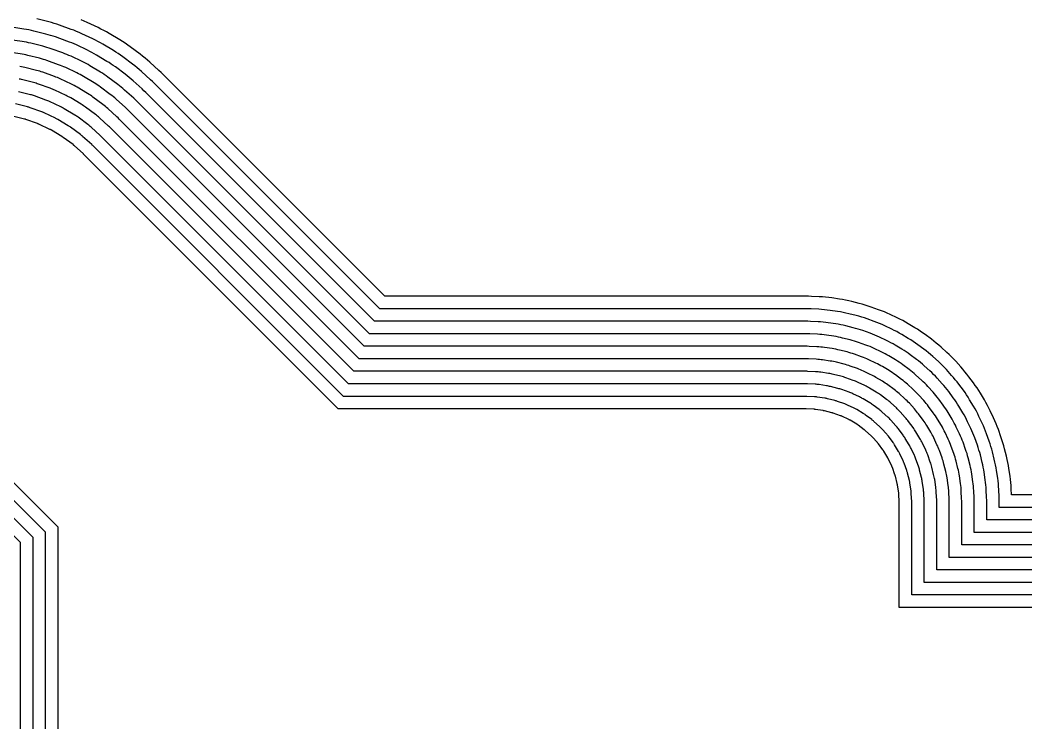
# Model space of a CAD drawing. Header units: metres. Extents: x 1.4 to 44.2, y 0.1 to 33.9.
# Drawn here: x 19.559 to 22.775, y 9.226 to 11.473 of the extents above; entities that cross this region are included whole.
import ezdxf

# ---------------------------------------------------------------- set-up
doc = ezdxf.new("R2010")
doc.units = ezdxf.units.M

msp = doc.modelspace()

# ---------------------------------------------------------------- linework, layer by layer
for points in [[(22.905, 9.8752), (22.65, 9.8752), (22.65, 9.93), (22.6499, 9.9381), (22.6496, 9.9462), (22.6484, 9.9707), (22.6479, 9.9788), (22.6472, 9.9869), (22.6463, 9.9949), (22.6452, 10.0029), (22.6416, 10.0272), (22.6404, 10.0352), (22.6389, 10.0432), (22.6372, 10.0511), (22.6353, 10.059), (22.6294, 10.0828), (22.6273, 10.0906), (22.625, 10.0984), (22.6226, 10.1061), (22.62, 10.1138), (22.6117, 10.1369), (22.6089, 10.1444), (22.6059, 10.152), (22.6027, 10.1594), (22.5993, 10.1668), (22.5888, 10.189), (22.5853, 10.1962), (22.5815, 10.2034), (22.5776, 10.2105), (22.5735, 10.2175), (22.5609, 10.2386), (22.5567, 10.2455), (22.5523, 10.2522), (22.5477, 10.2589), (22.5429, 10.2655), (22.5283, 10.2852), (22.5234, 10.2916), (22.5184, 10.298), (22.5131, 10.3042), (22.5078, 10.3102), (22.4913, 10.3284), (22.4858, 10.3343), (22.4801, 10.3401), (22.4743, 10.3458), (22.4684, 10.3513), (22.4502, 10.3678), (22.4442, 10.3731), (22.438, 10.3784), (22.4316, 10.3834), (22.4252, 10.3883), (22.4055, 10.4029), (22.3989, 10.4077), (22.3922, 10.4123), (22.3855, 10.4167), (22.3786, 10.4209), (22.3575, 10.4335), (22.3505, 10.4376), (22.3434, 10.4415), (22.3362, 10.4453), (22.329, 10.4488), (22.3068, 10.4593), (22.2994, 10.4627), (22.292, 10.4659), (22.2844, 10.4689), (22.2769, 10.4717), (22.2538, 10.48), (22.2461, 10.4826), (22.2384, 10.485), (22.2306, 10.4873), (22.2228, 10.4894), (22.199, 10.4953), (22.1911, 10.4972), (22.1832, 10.4989), (22.1752, 10.5004), (22.1672, 10.5016), (22.1429, 10.5052), (22.1349, 10.5063), (22.1269, 10.5072), (22.1188, 10.5079), (22.1107, 10.5084), (22.0862, 10.5096), (22.0781, 10.5099), (22.07, 10.51), (20.6927, 10.51), (19.9613, 11.2413), (19.9555, 11.247), (19.9496, 11.2525), (19.9205, 11.2789), (19.9144, 11.2843), (19.9082, 11.2895), (19.9019, 11.2945), (19.8955, 11.2994), (19.8639, 11.3228), (19.8574, 11.3276), (19.8507, 11.3322), (19.8439, 11.3366), (19.837, 11.3408), (19.8033, 11.361), (19.7963, 11.3651), (19.7892, 11.369), (19.782, 11.3727), (19.7748, 11.3763), (19.7393, 11.3931), (19.7319, 11.3964), (19.7244, 11.3996), (19.7169, 11.4026), (19.7093, 11.4055), (19.6724, 11.4187), (19.6647, 11.4213), (19.657, 11.4238), (19.6492, 11.426), (19.6414, 11.4281), (19.6033, 11.4376), (19.5954, 11.4395), (19.5875, 11.4412), (19.5795, 11.4427), (19.5715, 11.444), (19.5327, 11.4497)], [(22.905, 9.9152), (22.69, 9.9152), (22.69, 9.93), (22.6899, 9.9391), (22.6896, 9.9482), (22.6884, 9.9727), (22.6878, 9.9817), (22.687, 9.9908), (22.686, 9.9998), (22.6848, 10.0088), (22.6812, 10.0331), (22.6798, 10.042), (22.6781, 10.051), (22.6762, 10.0599), (22.6741, 10.0687), (22.6682, 10.0925), (22.6658, 10.1013), (22.6633, 10.11), (22.6606, 10.1186), (22.6576, 10.1272), (22.6494, 10.1503), (22.6462, 10.1588), (22.6428, 10.1673), (22.6392, 10.1756), (22.6355, 10.1839), (22.625, 10.2061), (22.621, 10.2142), (22.6168, 10.2223), (22.6124, 10.2302), (22.6079, 10.2381), (22.5952, 10.2591), (22.5905, 10.2669), (22.5855, 10.2745), (22.5804, 10.282), (22.5751, 10.2893), (22.5605, 10.309), (22.555, 10.3162), (22.5493, 10.3233), (22.5434, 10.3303), (22.5374, 10.3371), (22.5209, 10.3553), (22.5148, 10.3619), (22.5084, 10.3684), (22.5019, 10.3748), (22.4953, 10.3809), (22.4771, 10.3974), (22.4703, 10.4034), (22.4633, 10.4093), (22.4562, 10.415), (22.449, 10.4205), (22.4293, 10.4351), (22.422, 10.4404), (22.4145, 10.4455), (22.4069, 10.4505), (22.3991, 10.4552), (22.3781, 10.4679), (22.3702, 10.4724), (22.3623, 10.4768), (22.3542, 10.481), (22.3461, 10.485), (22.3239, 10.4955), (22.3156, 10.4992), (22.3073, 10.5028), (22.2988, 10.5062), (22.2903, 10.5094), (22.2672, 10.5176), (22.2586, 10.5206), (22.25, 10.5233), (22.2413, 10.5258), (22.2325, 10.5282), (22.2087, 10.5341), (22.1999, 10.5362), (22.191, 10.5381), (22.182, 10.5398), (22.1731, 10.5412), (22.1488, 10.5448), (22.1398, 10.546), (22.1308, 10.547), (22.1217, 10.5478), (22.1127, 10.5484), (22.0882, 10.5496), (22.0791, 10.5499), (22.07, 10.55), (20.7092, 10.55), (19.9896, 11.2696), (19.9831, 11.276), (19.9765, 11.2821), (19.9474, 11.3085), (19.9406, 11.3145), (19.9336, 11.3204), (19.9265, 11.3261), (19.9193, 11.3316), (19.8878, 11.355), (19.8804, 11.3603), (19.8729, 11.3654), (19.8653, 11.3704), (19.8576, 11.3751), (19.8239, 11.3953), (19.816, 11.3999), (19.8081, 11.4043), (19.8, 11.4085), (19.7919, 11.4124), (19.7564, 11.4292), (19.7481, 11.433), (19.7398, 11.4366), (19.7313, 11.44), (19.7228, 11.4431), (19.6858, 11.4564), (19.6772, 11.4593), (19.6686, 11.462), (19.6599, 11.4646), (19.6511, 11.4669), (19.613, 11.4764)], [(22.905, 9.9552), (22.7293, 9.9552), (22.7283, 9.9746), (22.7277, 9.9847), (22.7268, 9.9947), (22.7257, 10.0047), (22.7244, 10.0147), (22.7208, 10.0389), (22.7192, 10.0489), (22.7173, 10.0588), (22.7152, 10.0686), (22.7129, 10.0784), (22.707, 10.1022), (22.7044, 10.1119), (22.7016, 10.1216), (22.6986, 10.1312), (22.6953, 10.1407), (22.687, 10.1638), (22.6835, 10.1732), (22.6798, 10.1826), (22.6758, 10.1918), (22.6716, 10.201), (22.6611, 10.2232), (22.6567, 10.2322), (22.6521, 10.2411), (22.6472, 10.2499), (22.6422, 10.2586), (22.6295, 10.2797), (22.6243, 10.2883), (22.6188, 10.2967), (22.6131, 10.305), (22.6072, 10.3131), (22.5926, 10.3328), (22.5865, 10.3409), (22.5802, 10.3487), (22.5737, 10.3564), (22.5671, 10.3639), (22.5506, 10.3821), (22.5437, 10.3895), (22.5367, 10.3967), (22.5295, 10.4037), (22.5221, 10.4106), (22.5039, 10.4271), (22.4964, 10.4337), (22.4887, 10.4402), (22.4809, 10.4465), (22.4728, 10.4526), (22.4531, 10.4672), (22.445, 10.4731), (22.4367, 10.4788), (22.4283, 10.4843), (22.4197, 10.4895), (22.3986, 10.5022), (22.3899, 10.5072), (22.3811, 10.5121), (22.3722, 10.5167), (22.3632, 10.5211), (22.341, 10.5316), (22.3318, 10.5358), (22.3226, 10.5398), (22.3132, 10.5435), (22.3038, 10.547), (22.2807, 10.5553), (22.2712, 10.5586), (22.2616, 10.5616), (22.2519, 10.5644), (22.2422, 10.567), (22.2184, 10.5729), (22.2086, 10.5752), (22.1988, 10.5773), (22.1889, 10.5792), (22.1789, 10.5808), (22.1547, 10.5844), (22.1447, 10.5857), (22.1347, 10.5868), (22.1247, 10.5877), (22.1146, 10.5883), (22.0901, 10.5895), (22.0801, 10.5899), (22.07, 10.59), (20.7258, 10.59), (20.0179, 11.2979), (20.0107, 11.3049), (20.0033, 11.3118), (19.9742, 11.3382), (19.9667, 11.3448), (19.959, 11.3513), (19.9511, 11.3576), (19.9431, 11.3637), (19.9116, 11.3871), (19.9034, 11.393), (19.8951, 11.3987), (19.8867, 11.4042), (19.8781, 11.4094), (19.8444, 11.4296), (19.8358, 11.4347), (19.8269, 11.4395), (19.818, 11.4442), (19.809, 11.4486), (19.7735, 11.4654), (19.7643, 11.4696), (19.7551, 11.4735)], [(22.905, 9.8352), (22.61, 9.8352), (22.61, 9.93), (22.6099, 9.9371), (22.6097, 9.9442), (22.6085, 9.9687), (22.608, 9.9759), (22.6074, 9.9829), (22.6066, 9.99), (22.6057, 9.9971), (22.6021, 10.0213), (22.6009, 10.0284), (22.5996, 10.0354), (22.5982, 10.0423), (22.5965, 10.0492), (22.5906, 10.073), (22.5887, 10.0799), (22.5868, 10.0868), (22.5846, 10.0936), (22.5823, 10.1003), (22.574, 10.1234), (22.5716, 10.1301), (22.5689, 10.1367), (22.5661, 10.1432), (22.5631, 10.1497), (22.5526, 10.1719), (22.5495, 10.1782), (22.5462, 10.1846), (22.5428, 10.1908), (22.5392, 10.197), (22.5266, 10.218), (22.5229, 10.2241), (22.519, 10.23), (22.515, 10.2359), (22.5108, 10.2417), (22.4962, 10.2614), (22.4919, 10.267), (22.4874, 10.2726), (22.4829, 10.278), (22.4781, 10.2834), (22.4617, 10.3015), (22.4568, 10.3068), (22.4518, 10.3118), (22.4468, 10.3168), (22.4415, 10.3217), (22.4234, 10.3381), (22.418, 10.3429), (22.4126, 10.3474), (22.407, 10.3519), (22.4014, 10.3562), (22.3817, 10.3708), (22.3759, 10.375), (22.37, 10.379), (22.3641, 10.3829), (22.358, 10.3866), (22.337, 10.3992), (22.3308, 10.4028), (22.3246, 10.4062), (22.3182, 10.4095), (22.3119, 10.4126), (22.2897, 10.4231), (22.2832, 10.4261), (22.2767, 10.4289), (22.2701, 10.4316), (22.2634, 10.434), (22.2403, 10.4423), (22.2336, 10.4446), (22.2268, 10.4468), (22.2199, 10.4487), (22.213, 10.4506), (22.1892, 10.4565), (22.1823, 10.4582), (22.1754, 10.4596), (22.1684, 10.4609), (22.1613, 10.4621), (22.1371, 10.4657), (22.13, 10.4666), (22.1229, 10.4674), (22.1159, 10.468), (22.1087, 10.4685), (22.0842, 10.4697), (22.0771, 10.4699), (22.07, 10.47), (20.6761, 10.47), (19.9331, 11.2131), (19.928, 11.218), (19.9227, 11.2229), (19.8936, 11.2492), (19.8883, 11.254), (19.8829, 11.2585), (19.8773, 11.263), (19.8716, 11.2673), (19.8401, 11.2907), (19.8343, 11.2949), (19.8285, 11.2989), (19.8225, 11.3028), (19.8164, 11.3065), (19.7828, 11.3267), (19.7766, 11.3303), (19.7704, 11.3337), (19.7641, 11.337), (19.7577, 11.3401), (19.7222, 11.3569), (19.7157, 11.3599), (19.7091, 11.3627), (19.7025, 11.3653), (19.6959, 11.3678), (19.6589, 11.381), (19.6522, 11.3833), (19.6454, 11.3855), (19.6385, 11.3875), (19.6316, 11.3893), (19.5936, 11.3988), (19.5866, 11.4005), (19.5797, 11.402), (19.5727, 11.4033), (19.5656, 11.4044), (19.5268, 11.4101)], [(22.905, 9.7952), (22.57, 9.7952), (22.57, 9.93), (22.5699, 9.9361), (22.5697, 9.9423), (22.5685, 9.9668), (22.5681, 9.9729), (22.5676, 9.979), (22.5669, 9.9851), (22.5661, 9.9912), (22.5625, 10.0155), (22.5615, 10.0215), (22.5604, 10.0276), (22.5591, 10.0336), (22.5577, 10.0395), (22.5518, 10.0633), (22.5502, 10.0693), (22.5485, 10.0752), (22.5466, 10.081), (22.5446, 10.0868), (22.5364, 10.1099), (22.5342, 10.1157), (22.532, 10.1214), (22.5295, 10.127), (22.527, 10.1326), (22.5165, 10.1548), (22.5138, 10.1603), (22.511, 10.1657), (22.508, 10.1711), (22.5049, 10.1764), (22.4923, 10.1974), (22.4891, 10.2027), (22.4857, 10.2078), (22.4823, 10.2129), (22.4787, 10.2178), (22.4641, 10.2375), (22.4604, 10.2424), (22.4565, 10.2472), (22.4526, 10.2519), (22.4485, 10.2565), (22.432, 10.2747), (22.4279, 10.2792), (22.4236, 10.2836), (22.4192, 10.2879), (22.4147, 10.292), (22.3965, 10.3085), (22.3919, 10.3126), (22.3872, 10.3165), (22.3824, 10.3204), (22.3775, 10.3241), (22.3578, 10.3387), (22.3529, 10.3423), (22.3478, 10.3457), (22.3427, 10.3491), (22.3374, 10.3523), (22.3164, 10.3649), (22.3111, 10.368), (22.3057, 10.371), (22.3003, 10.3738), (22.2948, 10.3765), (22.2726, 10.387), (22.267, 10.3895), (22.2614, 10.392), (22.2557, 10.3942), (22.2499, 10.3964), (22.2268, 10.4046), (22.221, 10.4066), (22.2152, 10.4085), (22.2093, 10.4102), (22.2033, 10.4118), (22.1795, 10.4177), (22.1736, 10.4191), (22.1676, 10.4204), (22.1615, 10.4215), (22.1555, 10.4225), (22.1312, 10.4261), (22.1251, 10.4269), (22.119, 10.4276), (22.1129, 10.4281), (22.1068, 10.4285), (22.0823, 10.4297), (22.0761, 10.4299), (22.07, 10.43), (20.6595, 10.43), (19.9048, 11.1848), (19.9004, 11.1891), (19.8959, 11.1932), (19.8668, 11.2196), (19.8622, 11.2237), (19.8575, 11.2276), (19.8527, 11.2315), (19.8478, 11.2352), (19.8163, 11.2586), (19.8113, 11.2622), (19.8062, 11.2656), (19.8011, 11.269), (19.7959, 11.2722), (19.7622, 11.2924), (19.7569, 11.2955), (19.7515, 11.2984), (19.7461, 11.3013), (19.7406, 11.304), (19.7051, 11.3207), (19.6995, 11.3233), (19.6938, 11.3257), (19.6881, 11.328), (19.6824, 11.3301), (19.6454, 11.3434), (19.6396, 11.3454), (19.6338, 11.3472), (19.6279, 11.3489), (19.6219, 11.3505), (19.5838, 11.36), (19.5779, 11.3614), (19.5719, 11.3627), (19.5658, 11.3638), (19.5598, 11.3648), (19.5209, 11.3706)], [(22.905, 9.7552), (22.53, 9.7552), (22.53, 9.93), (22.5299, 9.9352), (22.5298, 9.9403), (22.5286, 9.9648), (22.5282, 9.97), (22.5278, 9.9751), (22.5272, 9.9802), (22.5265, 9.9853), (22.5229, 10.0096), (22.5221, 10.0147), (22.5212, 10.0198), (22.5201, 10.0248), (22.5189, 10.0298), (22.513, 10.0536), (22.5116, 10.0586), (22.5102, 10.0635), (22.5086, 10.0685), (22.507, 10.0733), (22.4987, 10.0964), (22.4969, 10.1013), (22.495, 10.106), (22.493, 10.1108), (22.4908, 10.1155), (22.4803, 10.1376), (22.4781, 10.1423), (22.4757, 10.1469), (22.4732, 10.1514), (22.4706, 10.1558), (22.458, 10.1769), (22.4553, 10.1813), (22.4525, 10.1856), (22.4496, 10.1898), (22.4466, 10.194), (22.4319, 10.2137), (22.4288, 10.2178), (22.4256, 10.2218), (22.4223, 10.2258), (22.4189, 10.2296), (22.4024, 10.2478), (22.3989, 10.2516), (22.3953, 10.2553), (22.3916, 10.2589), (22.3878, 10.2624), (22.3696, 10.2789), (22.3658, 10.2823), (22.3618, 10.2856), (22.3578, 10.2888), (22.3537, 10.2919), (22.334, 10.3066), (22.3298, 10.3096), (22.3256, 10.3125), (22.3213, 10.3153), (22.3169, 10.318), (22.2958, 10.3306), (22.2914, 10.3332), (22.2869, 10.3357), (22.2823, 10.3381), (22.2776, 10.3403), (22.2555, 10.3508), (22.2508, 10.353), (22.246, 10.355), (22.2413, 10.3569), (22.2364, 10.3587), (22.2133, 10.367), (22.2085, 10.3686), (22.2035, 10.3702), (22.1986, 10.3716), (22.1936, 10.373), (22.1698, 10.3789), (22.1648, 10.3801), (22.1598, 10.3812), (22.1547, 10.3821), (22.1496, 10.3829), (22.1253, 10.3865), (22.1202, 10.3872), (22.1151, 10.3878), (22.11, 10.3882), (22.1048, 10.3886), (22.0803, 10.3898), (22.0752, 10.3899), (22.07, 10.39), (20.643, 10.39), (19.8765, 11.1565), (19.8728, 11.1601), (19.869, 11.1636), (19.8399, 11.19), (19.8361, 11.1934), (19.8321, 11.1967), (19.8281, 11.1999), (19.824, 11.203), (19.7924, 11.2264), (19.7883, 11.2295), (19.784, 11.2324), (19.7797, 11.2352), (19.7753, 11.2379), (19.7416, 11.2581), (19.7372, 11.2607), (19.7327, 11.2632), (19.7281, 11.2655), (19.7235, 11.2678), (19.6879, 11.2846), (19.6833, 11.2867), (19.6785, 11.2888), (19.6737, 11.2907), (19.6689, 11.2925), (19.6319, 11.3057), (19.6271, 11.3074), (19.6221, 11.3089), (19.6172, 11.3104), (19.6122, 11.3117), (19.5741, 11.3212), (19.5691, 11.3224), (19.5641, 11.3235), (19.559, 11.3244)], [(22.905, 9.7152), (22.49, 9.7152), (22.49, 9.93), (22.49, 9.9342), (22.4898, 9.9384), (22.4886, 9.9629), (22.4883, 9.967), (22.488, 9.9712), (22.4875, 9.9753), (22.487, 9.9795), (22.4834, 10.0037), (22.4827, 10.0078), (22.4819, 10.012), (22.4811, 10.016), (22.4801, 10.0201), (22.4742, 10.0439), (22.4731, 10.0479), (22.4719, 10.0519), (22.4707, 10.0559), (22.4693, 10.0599), (22.461, 10.083), (22.4596, 10.0869), (22.458, 10.0907), (22.4564, 10.0946), (22.4547, 10.0984), (22.4442, 10.1205), (22.4423, 10.1243), (22.4404, 10.128), (22.4384, 10.1317), (22.4363, 10.1353), (22.4237, 10.1563), (22.4215, 10.1599), (22.4192, 10.1634), (22.4169, 10.1668), (22.4144, 10.1702), (22.3998, 10.1899), (22.3973, 10.1932), (22.3947, 10.1965), (22.392, 10.1997), (22.3892, 10.2028), (22.3728, 10.221), (22.3699, 10.224), (22.367, 10.227), (22.364, 10.2299), (22.361, 10.2328), (22.3428, 10.2492), (22.3397, 10.252), (22.3365, 10.2547), (22.3332, 10.2573), (22.3299, 10.2598), (22.3102, 10.2744), (22.3068, 10.2769), (22.3034, 10.2792), (22.2999, 10.2815), (22.2963, 10.2837), (22.2753, 10.2963), (22.2717, 10.2984), (22.268, 10.3004), (22.2643, 10.3023), (22.2605, 10.3042), (22.2384, 10.3147), (22.2346, 10.3164), (22.2307, 10.318), (22.2269, 10.3196), (22.223, 10.321), (22.1999, 10.3293), (22.1959, 10.3307), (22.1919, 10.3319), (22.1879, 10.3331), (22.1839, 10.3342), (22.1601, 10.3401), (22.156, 10.3411), (22.152, 10.3419), (22.1478, 10.3427), (22.1437, 10.3434), (22.1195, 10.347), (22.1153, 10.3475), (22.1112, 10.348), (22.107, 10.3483), (22.1029, 10.3486), (22.0784, 10.3498), (22.0742, 10.35), (22.07, 10.35), (20.6264, 10.35), (19.8482, 11.1282), (19.8452, 11.1311), (19.8422, 11.134), (19.8131, 11.1603), (19.8099, 11.1631), (19.8067, 11.1658), (19.8035, 11.1684), (19.8002, 11.1709), (19.7686, 11.1943), (19.7652, 11.1968), (19.7618, 11.1991), (19.7583, 11.2014), (19.7547, 11.2036), (19.7211, 11.2238), (19.7175, 11.2259), (19.7138, 11.2279), (19.7101, 11.2298), (19.7063, 11.2316), (19.6708, 11.2484), (19.6671, 11.2502), (19.6632, 11.2518), (19.6593, 11.2534), (19.6554, 11.2548), (19.6185, 11.268), (19.6145, 11.2694), (19.6105, 11.2707), (19.6065, 11.2718), (19.6025, 11.2729), (19.5644, 11.2824), (19.5603, 11.2834), (19.5563, 11.2843)], [(22.905, 9.6752), (22.45, 9.6752), (22.45, 9.93), (22.45, 9.9332), (22.4499, 9.9364), (22.4487, 9.9609), (22.4485, 9.9641), (22.4482, 9.9673), (22.4478, 9.9704), (22.4474, 9.9736), (22.4438, 9.9979), (22.4433, 10.001), (22.4427, 10.0041), (22.442, 10.0073), (22.4413, 10.0104), (22.4354, 10.0342), (22.4345, 10.0373), (22.4336, 10.0403), (22.4327, 10.0434), (22.4316, 10.0464), (22.4234, 10.0695), (22.4223, 10.0725), (22.4211, 10.0754), (22.4198, 10.0784), (22.4185, 10.0813), (22.408, 10.1034), (22.4066, 10.1063), (22.4051, 10.1091), (22.4036, 10.1119), (22.402, 10.1147), (22.3894, 10.1357), (22.3877, 10.1385), (22.386, 10.1411), (22.3842, 10.1438), (22.3823, 10.1463), (22.3677, 10.1661), (22.3657, 10.1686), (22.3638, 10.1711), (22.3617, 10.1735), (22.3596, 10.1759), (22.3431, 10.1941), (22.3409, 10.1964), (22.3387, 10.1987), (22.3364, 10.2009), (22.3341, 10.2031), (22.3159, 10.2196), (22.3135, 10.2217), (22.3111, 10.2238), (22.3086, 10.2257), (22.3061, 10.2277), (22.2863, 10.2423), (22.2838, 10.2442), (22.2811, 10.246), (22.2785, 10.2477), (22.2757, 10.2494), (22.2547, 10.262), (22.2519, 10.2636), (22.2491, 10.2651), (22.2463, 10.2666), (22.2434, 10.268), (22.2213, 10.2785), (22.2184, 10.2798), (22.2154, 10.2811), (22.2125, 10.2823), (22.2095, 10.2834), (22.1864, 10.2916), (22.1834, 10.2927), (22.1803, 10.2936), (22.1773, 10.2945), (22.1742, 10.2954), (22.1504, 10.3013), (22.1473, 10.302), (22.1441, 10.3027), (22.141, 10.3033), (22.1379, 10.3038), (22.1136, 10.3074), (22.1104, 10.3078), (22.1073, 10.3082), (22.1041, 10.3085), (22.1009, 10.3087), (22.0764, 10.3099), (22.0732, 10.31), (22.07, 10.31), (20.6098, 10.31), (19.8199, 11.0999), (19.8176, 11.1021), (19.8153, 11.1043), (19.7862, 11.1307), (19.7838, 11.1328), (19.7814, 11.1349), (19.7789, 11.1369), (19.7763, 11.1388), (19.7448, 11.1622), (19.7422, 11.1641), (19.7396, 11.1659), (19.7369, 11.1676), (19.7342, 11.1693), (19.7005, 11.1895), (19.6977, 11.1911), (19.6949, 11.1926), (19.6921, 11.1941), (19.6892, 11.1955), (19.6537, 11.2123), (19.6508, 11.2136), (19.6479, 11.2149), (19.6449, 11.216), (19.642, 11.2171), (19.605, 11.2304), (19.602, 11.2314), (19.5989, 11.2324), (19.5959, 11.2333), (19.5928, 11.2341), (19.5547, 11.2436)], [(22.905, 9.6352), (22.41, 9.6352), (22.41, 9.93), (22.41, 9.9322), (22.4099, 9.9344), (22.4087, 9.9589), (22.4086, 9.9611), (22.4084, 9.9633), (22.4081, 9.9655), (22.4078, 9.9677), (22.4042, 9.992), (22.4039, 9.9942), (22.4035, 9.9963), (22.403, 9.9985), (22.4025, 10.0007), (22.3966, 10.0245), (22.396, 10.0266), (22.3954, 10.0287), (22.3947, 10.0308), (22.394, 10.0329), (22.3857, 10.056), (22.385, 10.0581), (22.3841, 10.0601), (22.3833, 10.0622), (22.3823, 10.0642), (22.3719, 10.0863), (22.3709, 10.0883), (22.3699, 10.0903), (22.3688, 10.0922), (22.3677, 10.0941), (22.3551, 10.1152), (22.3539, 10.1171), (22.3527, 10.1189), (22.3515, 10.1207), (22.3502, 10.1225), (22.3356, 10.1422), (22.3342, 10.144), (22.3328, 10.1457), (22.3314, 10.1474), (22.33, 10.1491), (22.3135, 10.1672), (22.312, 10.1688), (22.3104, 10.1704), (22.3088, 10.172), (22.3072, 10.1735), (22.2891, 10.19), (22.2874, 10.1914), (22.2857, 10.1928), (22.284, 10.1942), (22.2822, 10.1956), (22.2625, 10.2102), (22.2607, 10.2115), (22.2589, 10.2127), (22.2571, 10.2139), (22.2552, 10.2151), (22.2341, 10.2277), (22.2322, 10.2288), (22.2303, 10.2299), (22.2283, 10.2309), (22.2263, 10.2319), (22.2042, 10.2423), (22.2022, 10.2433), (22.2001, 10.2441), (22.1981, 10.245), (22.196, 10.2457), (22.1729, 10.254), (22.1708, 10.2547), (22.1687, 10.2554), (22.1666, 10.256), (22.1645, 10.2566), (22.1407, 10.2625), (22.1385, 10.263), (22.1363, 10.2635), (22.1342, 10.2639), (22.132, 10.2642), (22.1077, 10.2678), (22.1055, 10.2681), (22.1033, 10.2684), (22.1011, 10.2686), (22.0989, 10.2687), (22.0744, 10.2699), (22.0722, 10.27), (22.07, 10.27), (20.5933, 10.27), (19.7916, 11.0716), (19.7901, 11.0732), (19.7884, 11.0747), (19.7593, 11.1011), (19.7577, 11.1025), (19.756, 11.1039), (19.7543, 11.1053), (19.7525, 11.1067), (19.721, 11.1301), (19.7192, 11.1313), (19.7174, 11.1326), (19.7155, 11.1338), (19.7136, 11.135), (19.6799, 11.1552), (19.678, 11.1563), (19.6761, 11.1573), (19.6741, 11.1583), (19.6721, 11.1593), (19.6366, 11.1761), (19.6346, 11.177), (19.6326, 11.1779), (19.6306, 11.1787), (19.6285, 11.1795), (19.5915, 11.1927), (19.5894, 11.1934), (19.5873, 11.1941), (19.5852, 11.1947), (19.5831, 11.1953), (19.545, 11.2048)], [(22.905, 9.5952), (22.37, 9.5952), (22.37, 9.93), (22.37, 9.9312), (22.37, 9.9325), (22.3687, 9.957), (22.3687, 9.9582), (22.3686, 9.9594), (22.3684, 9.9606), (22.3683, 9.9619), (22.3647, 9.9861), (22.3645, 9.9873), (22.3642, 9.9885), (22.364, 9.9897), (22.3637, 9.9909), (22.3577, 10.0147), (22.3574, 10.0159), (22.3571, 10.0171), (22.3567, 10.0183), (22.3563, 10.0194), (22.3481, 10.0425), (22.3476, 10.0437), (22.3472, 10.0448), (22.3467, 10.0459), (22.3462, 10.0471), (22.3357, 10.0692), (22.3352, 10.0703), (22.3346, 10.0714), (22.334, 10.0725), (22.3334, 10.0736), (22.3208, 10.0946), (22.3201, 10.0957), (22.3195, 10.0967), (22.3188, 10.0977), (22.318, 10.0987), (22.3034, 10.1184), (22.3027, 10.1194), (22.3019, 10.1203), (22.3011, 10.1213), (22.3003, 10.1222), (22.2838, 10.1404), (22.283, 10.1413), (22.2821, 10.1421), (22.2813, 10.143), (22.2804, 10.1438), (22.2622, 10.1603), (22.2613, 10.1611), (22.2603, 10.1619), (22.2594, 10.1627), (22.2584, 10.1634), (22.2387, 10.178), (22.2377, 10.1788), (22.2367, 10.1795), (22.2357, 10.1801), (22.2346, 10.1808), (22.2136, 10.1934), (22.2125, 10.194), (22.2114, 10.1946), (22.2103, 10.1952), (22.2092, 10.1957), (22.1871, 10.2062), (22.1859, 10.2067), (22.1848, 10.2072), (22.1837, 10.2076), (22.1825, 10.2081), (22.1594, 10.2163), (22.1583, 10.2167), (22.1571, 10.2171), (22.1559, 10.2174), (22.1547, 10.2177), (22.1309, 10.2237), (22.1297, 10.224), (22.1285, 10.2242), (22.1273, 10.2245), (22.1261, 10.2247), (22.1019, 10.2283), (22.1006, 10.2284), (22.0994, 10.2286), (22.0982, 10.2287), (22.097, 10.2287), (22.0725, 10.23), (22.0712, 10.23), (22.07, 10.23), (20.5767, 10.23), (19.7634, 11.0434), (19.7625, 11.0442), (19.7616, 11.045), (19.7325, 11.0714), (19.7316, 11.0722), (19.7306, 11.073), (19.7297, 11.0738), (19.7287, 11.0745), (19.6971, 11.0979), (19.6961, 11.0986), (19.6951, 11.0993), (19.6941, 11.1), (19.6931, 11.1007), (19.6594, 11.1208), (19.6583, 11.1215), (19.6572, 11.1221), (19.6561, 11.1226), (19.655, 11.1232), (19.6195, 11.1399), (19.6184, 11.1405), (19.6173, 11.1409), (19.6162, 11.1414), (19.615, 11.1418), (19.578, 11.1551), (19.5769, 11.1555), (19.5757, 11.1558), (19.5745, 11.1562), (19.5733, 11.1565), (19.5352, 11.166)], [(19.2585, 10.2748), (19.68, 9.8533), (19.68, 8.36)], [(19.242, 10.2348), (19.64, 9.8368), (19.64, 8.36)], [(19.2254, 10.1948), (19.6, 9.8202), (19.6, 8.36)], [(19.2088, 10.1548), (19.56, 9.8036), (19.56, 8.36)]]:
    msp.add_lwpolyline(points)

doc.saveas('drawing.dxf')
